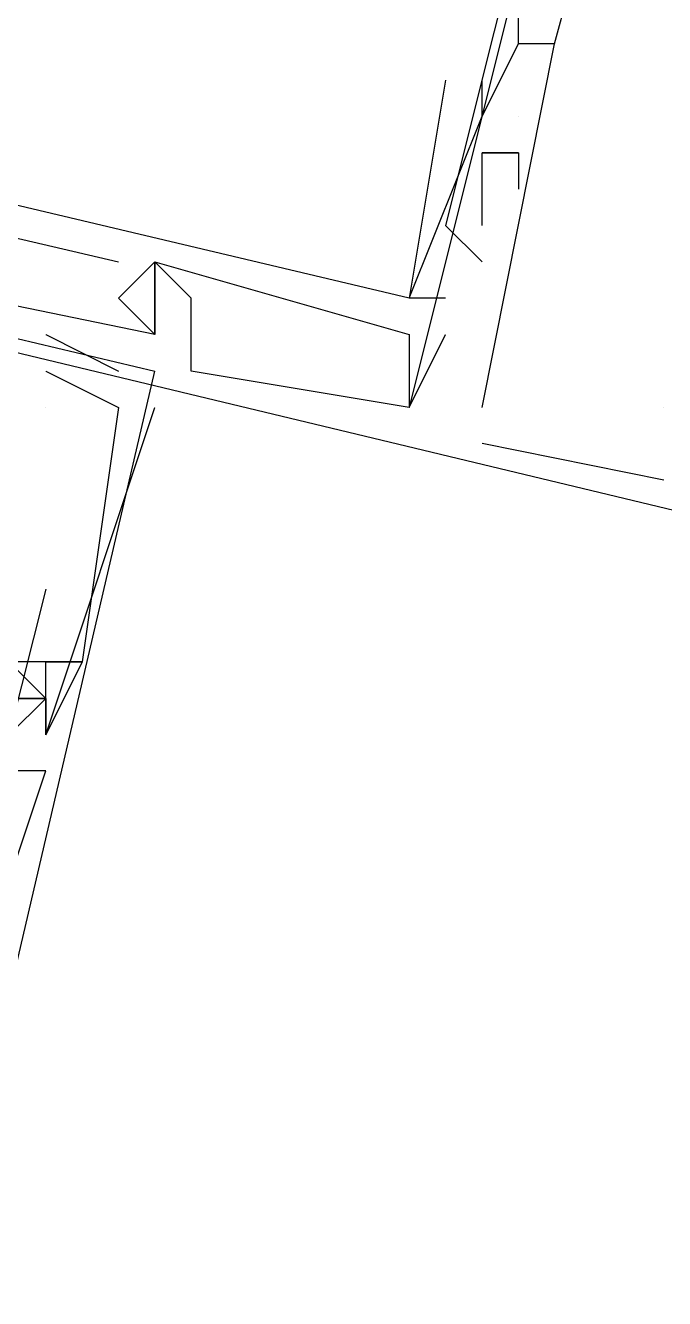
# Model space of a CAD drawing. Header units: feet. Extents: x -84 to 198, y -22 to 181.
# Drawn here: x 107.0592 to 107.2936, y 32.9844 to 33.4511 of the extents above; entities that cross this region are included whole.
import ezdxf

# ---------------------------------------------------------------- set-up
doc = ezdxf.new("R2010")
doc.units = ezdxf.units.FT
doc.layers.add('A-LINEA', color=7, linetype='CONTINUOUS')

msp = doc.modelspace()

# ---------------------------------------------------------------- linework, layer by layer
at = {"layer": 'A-LINEA'}
for p, q in [((107.2267, 33.4178), (107.24, 33.4444)), ((107.2267, 33.4178), (107.24, 33.4444)), ((107.2267, 33.4178), (107.24, 33.4444)), ((107.2267, 33.4178), (107.24, 33.4444)), ((107.2267, 33.4178), (107.24, 33.4444)), ((107.2267, 33.4178), (107.24, 33.4444)), ((107.2267, 33.4178), (107.24, 33.4444)), ((107.2267, 33.4178), (107.24, 33.4444)), ((107.2267, 33.4178), (107.24, 33.4444)), ((107.2267, 33.4178), (107.24, 33.4444)), ((107.2267, 33.4178), (107.24, 33.4444)), ((107.2267, 33.4178), (107.24, 33.4444)), ((107.24, 33.4444), (107.24, 33.4444)), ((107.24, 33.4444), (107.24, 33.4444)), ((107.24, 33.4444), (107.24, 33.4444)), ((107.24, 33.4444), (107.24, 33.4444)), ((107.24, 33.4444), (107.24, 33.4444)), ((107.24, 33.4444), (107.24, 33.4444)), ((107.24, 33.4444), (107.24, 33.4444)), ((107.24, 33.4444), (107.24, 33.4444)), ((107.24, 33.4444), (107.24, 33.4444)), ((107.24, 33.4444), (107.24, 33.4444)), ((107.24, 33.4444), (107.24, 33.4444)), ((107.24, 33.4444), (107.24, 33.4444)), ((107.24, 33.4444), (107.24, 33.4444)), ((107.24, 33.4444), (107.24, 33.4444)), ((107.24, 33.4444), (107.24, 33.4444)), ((107.24, 33.4444), (107.24, 33.4444)), ((107.24, 33.4444), (107.24, 33.4444)), ((107.24, 33.4444), (107.24, 33.4444)), ((107.24, 33.4444), (107.24, 33.4444)), ((107.24, 33.4444), (107.24, 33.4444)), ((107.24, 33.4444), (107.24, 33.4444)), ((107.24, 33.4444), (107.24, 33.4444)), ((107.24, 33.4444), (107.24, 33.4444)), ((107.24, 33.4444), (107.24, 33.4444)), ((107.2533, 33.4444), (107.2533, 33.4444)), ((107.2533, 33.4444), (107.2533, 33.4444)), ((107.2533, 33.4444), (107.2533, 33.4444)), ((107.2533, 33.4444), (107.2533, 33.4444)), ((107.2533, 33.4444), (107.2533, 33.4444)), ((107.2533, 33.4444), (107.2533, 33.4444)), ((107.2533, 33.4444), (107.2533, 33.4444)), ((107.2533, 33.4444), (107.2533, 33.4444)), ((107.2533, 33.4444), (107.2533, 33.4444)), ((107.2533, 33.4444), (107.2533, 33.4444)), ((107.2533, 33.4444), (107.2533, 33.4444)), ((107.2533, 33.4444), (107.2533, 33.4444)), ((107.2533, 33.4444), (107.2533, 33.4444)), ((107.2533, 33.4444), (107.2533, 33.4444)), ((107.2533, 33.4444), (107.2533, 33.4444)), ((107.2533, 33.4444), (107.2533, 33.4444)), ((107.2533, 33.4444), (107.2533, 33.4444)), ((107.2533, 33.4444), (107.2533, 33.4444)), ((107.2533, 33.4444), (107.2533, 33.4444)), ((107.2533, 33.4444), (107.2533, 33.4444)), ((107.2533, 33.4444), (107.2533, 33.4444)), ((107.2533, 33.4444), (107.2533, 33.4444)), ((107.2533, 33.4444), (107.2533, 33.4444)), ((107.2533, 33.4444), (107.2533, 33.4444)), ((106.6533, 33.4311), (107.1067, 33.3244)), ((106.6533, 33.4311), (107.1067, 33.3244)), ((106.6533, 33.4311), (107.1067, 33.3244)), ((106.6533, 33.4311), (107.1067, 33.3244)), ((106.6533, 33.4311), (107.1067, 33.3244)), ((106.6533, 33.4311), (107.1067, 33.3244)), ((107.2133, 33.4311), (107.2133, 33.4311)), ((107.2133, 33.4311), (107.2133, 33.4311)), ((107.2133, 33.4311), (107.2133, 33.4311)), ((107.2133, 33.4311), (107.2133, 33.4311)), ((107.2133, 33.4311), (107.2133, 33.4311)), ((107.2133, 33.4311), (107.2133, 33.4311)), ((107.2133, 33.4311), (107.2133, 33.4311)), ((107.2133, 33.4311), (107.2133, 33.4311)), ((107.2133, 33.4311), (107.2133, 33.4311)), ((107.2133, 33.4311), (107.2133, 33.4311)), ((107.2133, 33.4311), (107.2133, 33.4311)), ((107.2133, 33.4311), (107.2133, 33.4311)), ((107.2133, 33.4311), (107.2133, 33.4311)), ((107.2133, 33.4311), (107.2133, 33.4311)), ((107.2133, 33.4311), (107.2133, 33.4311)), ((107.2133, 33.4311), (107.2133, 33.4311)), ((107.2133, 33.4311), (107.2133, 33.4311)), ((107.2133, 33.4311), (107.2133, 33.4311)), ((107.2267, 33.4311), (107.2267, 33.4311)), ((107.2267, 33.4311), (107.2267, 33.4311)), ((107.2267, 33.4311), (107.2267, 33.4311)), ((107.2267, 33.4311), (107.2267, 33.4311)), ((107.2267, 33.4311), (107.2267, 33.4311)), ((107.2267, 33.4311), (107.2267, 33.4311)), ((107.2267, 33.4311), (107.2267, 33.4311)), ((107.2267, 33.4311), (107.2267, 33.4311)), ((107.2267, 33.4311), (107.2267, 33.4311)), ((107.2267, 33.4311), (107.2267, 33.4311)), ((107.2267, 33.4311), (107.2267, 33.4311)), ((107.2267, 33.4311), (107.2267, 33.4311)), ((107.2267, 33.4311), (107.2267, 33.4311)), ((107.2267, 33.4311), (107.2267, 33.4311)), ((107.2267, 33.4311), (107.2267, 33.4311)), ((107.2267, 33.4311), (107.2267, 33.4311)), ((107.2267, 33.4311), (107.2267, 33.4311)), ((107.2267, 33.4311), (107.2267, 33.4311)), ((107.2267, 33.4178), (107.2267, 33.4178)), ((107.2267, 33.4178), (107.2267, 33.4178)), ((107.2267, 33.4178), (107.2267, 33.4178)), ((107.2267, 33.4178), (107.2267, 33.4178)), ((107.2267, 33.4178), (107.2267, 33.4178)), ((107.2267, 33.4178), (107.2267, 33.4178)), ((107.2267, 33.4178), (107.2267, 33.4178)), ((107.2267, 33.4178), (107.2267, 33.4178)), ((107.2267, 33.4178), (107.2267, 33.4178)), ((107.2267, 33.4178), (107.2267, 33.4178)), ((107.2267, 33.4178), (107.2267, 33.4178)), ((107.2267, 33.4178), (107.2267, 33.4178)), ((107.2267, 33.4178), (107.2267, 33.4178)), ((107.2267, 33.4178), (107.2267, 33.4178)), ((107.2267, 33.4178), (107.2267, 33.4178)), ((107.2267, 33.4178), (107.2267, 33.4178)), ((107.2267, 33.4178), (107.2267, 33.4178)), ((107.2267, 33.4178), (107.2267, 33.4178)), ((107.2267, 33.4178), (107.2267, 33.4178)), ((107.2267, 33.4178), (107.2267, 33.4178)), ((107.2267, 33.4178), (107.2267, 33.4178)), ((107.2267, 33.4178), (107.2267, 33.4178)), ((107.2267, 33.4178), (107.2267, 33.4178)), ((107.2267, 33.4178), (107.2267, 33.4178)), ((107.2267, 33.4178), (107.2267, 33.4178)), ((107.2267, 33.4178), (107.2267, 33.4178)), ((107.2267, 33.4178), (107.2267, 33.4178)), ((107.2267, 33.4178), (107.2267, 33.4178)), ((107.2267, 33.4178), (107.2267, 33.4178)), ((107.2267, 33.4178), (107.2267, 33.4178)), ((107.24, 33.4178), (107.24, 33.4178)), ((107.24, 33.4178), (107.24, 33.4178)), ((107.24, 33.4178), (107.24, 33.4178)), ((107.24, 33.4178), (107.24, 33.4178)), ((107.24, 33.4178), (107.24, 33.4178)), ((107.24, 33.4178), (107.24, 33.4178)), ((107.2267, 33.4044), (107.2267, 33.4044)), ((107.2267, 33.4044), (107.2267, 33.4044)), ((107.2267, 33.4044), (107.2267, 33.4044)), ((107.2267, 33.4044), (107.2267, 33.4044)), ((107.2267, 33.4044), (107.2267, 33.4044)), ((107.2267, 33.4044), (107.2267, 33.4044)), ((107.2267, 33.4044), (107.2267, 33.4044)), ((107.2267, 33.4044), (107.2267, 33.4044)), ((107.2267, 33.4044), (107.2267, 33.4044)), ((107.2267, 33.4044), (107.2267, 33.4044)), ((107.2267, 33.4044), (107.2267, 33.4044)), ((107.2267, 33.4044), (107.2267, 33.4044)), ((107.2267, 33.4044), (107.2267, 33.4044)), ((107.2267, 33.4044), (107.2267, 33.4044)), ((107.2267, 33.4044), (107.2267, 33.4044)), ((107.2267, 33.4044), (107.2267, 33.4044)), ((107.2267, 33.4044), (107.2267, 33.4044)), ((107.2267, 33.4044), (107.2267, 33.4044)), ((107.24, 33.4044), (107.24, 33.4044)), ((107.24, 33.4044), (107.24, 33.4044)), ((107.24, 33.4044), (107.24, 33.4044)), ((107.24, 33.4044), (107.24, 33.4044)), ((107.24, 33.4044), (107.24, 33.4044)), ((107.24, 33.4044), (107.24, 33.4044)), ((107.24, 33.4044), (107.24, 33.4044)), ((107.24, 33.4044), (107.24, 33.4044)), ((107.24, 33.4044), (107.24, 33.4044)), ((107.24, 33.4044), (107.24, 33.4044)), ((107.24, 33.4044), (107.24, 33.4044)), ((107.24, 33.4044), (107.24, 33.4044)), ((107.24, 33.4044), (107.24, 33.4044)), ((107.24, 33.4044), (107.24, 33.4044)), ((107.24, 33.4044), (107.24, 33.4044)), ((107.24, 33.4044), (107.24, 33.4044)), ((107.24, 33.4044), (107.24, 33.4044)), ((107.24, 33.4044), (107.24, 33.4044)), ((107.24, 33.4044), (107.24, 33.4044)), ((107.24, 33.4044), (107.24, 33.4044)), ((107.24, 33.4044), (107.24, 33.4044)), ((107.24, 33.4044), (107.24, 33.4044)), ((107.24, 33.4044), (107.24, 33.4044)), ((107.24, 33.4044), (107.24, 33.4044)), ((107.24, 33.4044), (107.24, 33.4044)), ((107.24, 33.4044), (107.24, 33.4044)), ((107.24, 33.4044), (107.24, 33.4044)), ((107.24, 33.4044), (107.24, 33.4044)), ((107.24, 33.4044), (107.24, 33.4044)), ((107.24, 33.4044), (107.24, 33.4044)), ((107.24, 33.3911), (107.24, 33.3911)), ((107.24, 33.3911), (107.24, 33.3911)), ((107.24, 33.3911), (107.24, 33.3911)), ((107.24, 33.3911), (107.24, 33.3911)), ((107.24, 33.3911), (107.24, 33.3911)), ((107.24, 33.3911), (107.24, 33.3911)), ((107.24, 33.3911), (107.24, 33.3911)), ((107.24, 33.3911), (107.24, 33.3911)), ((107.24, 33.3911), (107.24, 33.3911)), ((107.24, 33.3911), (107.24, 33.3911)), ((107.24, 33.3911), (107.24, 33.3911)), ((107.24, 33.3911), (107.24, 33.3911)), ((107.2133, 33.3778), (107.2133, 33.3778)), ((107.2133, 33.3778), (107.2133, 33.3778)), ((107.2133, 33.3778), (107.2133, 33.3778)), ((107.2133, 33.3778), (107.2133, 33.3778)), ((107.2133, 33.3778), (107.2133, 33.3778)), ((107.2133, 33.3778), (107.2133, 33.3778)), ((107.2133, 33.3778), (107.2133, 33.3778)), ((107.2133, 33.3778), (107.2133, 33.3778)), ((107.2133, 33.3778), (107.2133, 33.3778)), ((107.2133, 33.3778), (107.2133, 33.3778)), ((107.2133, 33.3778), (107.2133, 33.3778)), ((107.2133, 33.3778), (107.2133, 33.3778)), ((107.2267, 33.3778), (107.2267, 33.3778)), ((107.2267, 33.3778), (107.2267, 33.3778)), ((107.2267, 33.3778), (107.2267, 33.3778)), ((107.2267, 33.3778), (107.2267, 33.3778)), ((107.2267, 33.3778), (107.2267, 33.3778)), ((107.2267, 33.3778), (107.2267, 33.3778)), ((107.2267, 33.3778), (107.2267, 33.3778)), ((107.2267, 33.3778), (107.2267, 33.3778)), ((107.2267, 33.3778), (107.2267, 33.3778)), ((107.2267, 33.3778), (107.2267, 33.3778)), ((107.2267, 33.3778), (107.2267, 33.3778)), ((107.2267, 33.3778), (107.2267, 33.3778)), ((107.2267, 33.3778), (107.2267, 33.3778)), ((107.2267, 33.3778), (107.2267, 33.3778)), ((107.2267, 33.3778), (107.2267, 33.3778)), ((107.2267, 33.3778), (107.2267, 33.3778)), ((107.2267, 33.3778), (107.2267, 33.3778)), ((107.2267, 33.3778), (107.2267, 33.3778)), ((107.2267, 33.3778), (107.2267, 33.3778)), ((107.2267, 33.3778), (107.2267, 33.3778)), ((107.2267, 33.3778), (107.2267, 33.3778)), ((107.2267, 33.3778), (107.2267, 33.3778)), ((107.2267, 33.3778), (107.2267, 33.3778)), ((107.2267, 33.3778), (107.2267, 33.3778)), ((107.24, 33.3778), (107.24, 33.3778)), ((107.24, 33.3778), (107.24, 33.3778)), ((107.24, 33.3778), (107.24, 33.3778)), ((107.24, 33.3778), (107.24, 33.3778)), ((107.24, 33.3778), (107.24, 33.3778)), ((107.24, 33.3778), (107.24, 33.3778)), ((107.24, 33.3778), (107.24, 33.3778)), ((107.24, 33.3778), (107.24, 33.3778)), ((107.24, 33.3778), (107.24, 33.3778)), ((107.24, 33.3778), (107.24, 33.3778)), ((107.24, 33.3778), (107.24, 33.3778)), ((107.24, 33.3778), (107.24, 33.3778)), ((107.24, 33.3778), (107.24, 33.3778)), ((107.24, 33.3778), (107.24, 33.3778)), ((107.24, 33.3778), (107.24, 33.3778)), ((107.24, 33.3778), (107.24, 33.3778)), ((107.24, 33.3778), (107.24, 33.3778)), ((107.24, 33.3778), (107.24, 33.3778)), ((107.24, 33.3778), (107.24, 33.3778)), ((107.24, 33.3778), (107.24, 33.3778)), ((107.24, 33.3778), (107.24, 33.3778)), ((107.24, 33.3778), (107.24, 33.3778)), ((107.24, 33.3778), (107.24, 33.3778)), ((107.24, 33.3778), (107.24, 33.3778)), ((107.0933, 33.3644), (107.0933, 33.3644)), ((107.0933, 33.3644), (107.0933, 33.3644)), ((107.0933, 33.3644), (107.0933, 33.3644)), ((107.0933, 33.3644), (107.0933, 33.3644)), ((107.0933, 33.3644), (107.0933, 33.3644)), ((107.0933, 33.3644), (107.0933, 33.3644)), ((107.0933, 33.3644), (107.0933, 33.3644)), ((107.0933, 33.3644), (107.0933, 33.3644)), ((107.0933, 33.3644), (107.0933, 33.3644)), ((107.0933, 33.3644), (107.0933, 33.3644)), ((107.0933, 33.3644), (107.0933, 33.3644)), ((107.0933, 33.3644), (107.0933, 33.3644)), ((107.0933, 33.3644), (107.0933, 33.3644)), ((107.0933, 33.3644), (107.0933, 33.3644)), ((107.0933, 33.3644), (107.0933, 33.3644)), ((107.0933, 33.3644), (107.0933, 33.3644)), ((107.0933, 33.3644), (107.0933, 33.3644)), ((107.0933, 33.3644), (107.0933, 33.3644)), ((107.1067, 33.3644), (107.1067, 33.3644)), ((107.1067, 33.3644), (107.1067, 33.3644)), ((107.1067, 33.3644), (107.1067, 33.3644)), ((107.1067, 33.3644), (107.1067, 33.3644)), ((107.1067, 33.3644), (107.1067, 33.3644)), ((107.1067, 33.3644), (107.1067, 33.3644)), ((107.1067, 33.3644), (107.1067, 33.3644)), ((107.1067, 33.3644), (107.1067, 33.3644)), ((107.1067, 33.3644), (107.1067, 33.3644)), ((107.1067, 33.3644), (107.1067, 33.3644)), ((107.1067, 33.3644), (107.1067, 33.3644)), ((107.1067, 33.3644), (107.1067, 33.3644)), ((107.1067, 33.3644), (107.1067, 33.3644)), ((107.1067, 33.3644), (107.1067, 33.3644)), ((107.1067, 33.3644), (107.1067, 33.3644)), ((107.1067, 33.3644), (107.1067, 33.3644)), ((107.1067, 33.3644), (107.1067, 33.3644)), ((107.1067, 33.3644), (107.1067, 33.3644)), ((107.1067, 33.3644), (107.1067, 33.3644)), ((107.1067, 33.3644), (107.1067, 33.3644)), ((107.1067, 33.3644), (107.1067, 33.3644)), ((107.1067, 33.3644), (107.1067, 33.3644)), ((107.1067, 33.3644), (107.1067, 33.3644)), ((107.1067, 33.3644), (107.1067, 33.3644)), ((107.1067, 33.3644), (107.1067, 33.3644)), ((107.1067, 33.3644), (107.1067, 33.3644)), ((107.1067, 33.3644), (107.1067, 33.3644)), ((107.1067, 33.3644), (107.1067, 33.3644)), ((107.1067, 33.3644), (107.1067, 33.3644)), ((107.1067, 33.3644), (107.1067, 33.3644)), ((107.1067, 33.3644), (107.1067, 33.3644)), ((107.1067, 33.3644), (107.1067, 33.3644)), ((107.1067, 33.3644), (107.1067, 33.3644)), ((107.1067, 33.3644), (107.1067, 33.3644)), ((107.1067, 33.3644), (107.1067, 33.3644)), ((107.1067, 33.3644), (107.1067, 33.3644)), ((107.1067, 33.3644), (107.1067, 33.3644)), ((107.1067, 33.3644), (107.1067, 33.3644)), ((107.1067, 33.3644), (107.1067, 33.3644)), ((107.1067, 33.3644), (107.1067, 33.3644)), ((107.1067, 33.3644), (107.1067, 33.3644)), ((107.1067, 33.3644), (107.1067, 33.3644)), ((107.1067, 33.3644), (107.1067, 33.3644)), ((107.1067, 33.3644), (107.1067, 33.3644)), ((107.1067, 33.3644), (107.1067, 33.3644)), ((107.1067, 33.3644), (107.1067, 33.3644)), ((107.1067, 33.3644), (107.1067, 33.3644)), ((107.1067, 33.3644), (107.1067, 33.3644)), ((107.2267, 33.3644), (107.2267, 33.3644)), ((107.2267, 33.3644), (107.2267, 33.3644)), ((107.2267, 33.3644), (107.2267, 33.3644)), ((107.2267, 33.3644), (107.2267, 33.3644)), ((107.2267, 33.3644), (107.2267, 33.3644)), ((107.2267, 33.3644), (107.2267, 33.3644)), ((107.2267, 33.3644), (107.2267, 33.3644)), ((107.2267, 33.3644), (107.2267, 33.3644)), ((107.2267, 33.3644), (107.2267, 33.3644)), ((107.2267, 33.3644), (107.2267, 33.3644)), ((107.2267, 33.3644), (107.2267, 33.3644)), ((107.2267, 33.3644), (107.2267, 33.3644)), ((107.0933, 33.3511), (107.0933, 33.3511)), ((107.0933, 33.3511), (107.0933, 33.3511)), ((107.0933, 33.3511), (107.0933, 33.3511)), ((107.0933, 33.3511), (107.0933, 33.3511)), ((107.0933, 33.3511), (107.0933, 33.3511)), ((107.0933, 33.3511), (107.0933, 33.3511)), ((107.0933, 33.3511), (107.0933, 33.3511)), ((107.0933, 33.3511), (107.0933, 33.3511)), ((107.0933, 33.3511), (107.0933, 33.3511)), ((107.0933, 33.3511), (107.0933, 33.3511)), ((107.0933, 33.3511), (107.0933, 33.3511)), ((107.0933, 33.3511), (107.0933, 33.3511)), ((107.0933, 33.3511), (107.0933, 33.3511)), ((107.0933, 33.3511), (107.0933, 33.3511)), ((107.0933, 33.3511), (107.0933, 33.3511)), ((107.0933, 33.3511), (107.0933, 33.3511)), ((107.0933, 33.3511), (107.0933, 33.3511)), ((107.0933, 33.3511), (107.0933, 33.3511)), ((107.1067, 33.3511), (107.1067, 33.3511)), ((107.1067, 33.3511), (107.1067, 33.3511)), ((107.1067, 33.3511), (107.1067, 33.3511)), ((107.1067, 33.3511), (107.1067, 33.3511)), ((107.1067, 33.3511), (107.1067, 33.3511)), ((107.1067, 33.3511), (107.1067, 33.3511)), ((107.1067, 33.3511), (107.1067, 33.3511)), ((107.1067, 33.3511), (107.1067, 33.3511)), ((107.1067, 33.3511), (107.1067, 33.3511)), ((107.1067, 33.3511), (107.1067, 33.3511)), ((107.1067, 33.3511), (107.1067, 33.3511)), ((107.1067, 33.3511), (107.1067, 33.3511)), ((107.1067, 33.3511), (107.1067, 33.3511)), ((107.1067, 33.3511), (107.1067, 33.3511)), ((107.1067, 33.3511), (107.1067, 33.3511)), ((107.1067, 33.3511), (107.1067, 33.3511)), ((107.1067, 33.3511), (107.1067, 33.3511)), ((107.1067, 33.3511), (107.1067, 33.3511)), ((107.1067, 33.3511), (107.1067, 33.3511)), ((107.1067, 33.3511), (107.1067, 33.3511)), ((107.1067, 33.3511), (107.1067, 33.3511)), ((107.1067, 33.3511), (107.1067, 33.3511)), ((107.1067, 33.3511), (107.1067, 33.3511)), ((107.1067, 33.3511), (107.1067, 33.3511)), ((107.1067, 33.3511), (107.1067, 33.3511)), ((107.1067, 33.3511), (107.1067, 33.3511)), ((107.1067, 33.3511), (107.1067, 33.3511)), ((107.1067, 33.3511), (107.1067, 33.3511)), ((107.1067, 33.3511), (107.1067, 33.3511)), ((107.1067, 33.3511), (107.1067, 33.3511)), ((107.12, 33.3511), (107.12, 33.3511)), ((107.12, 33.3511), (107.12, 33.3511)), ((107.12, 33.3511), (107.12, 33.3511)), ((107.12, 33.3511), (107.12, 33.3511)), ((107.12, 33.3511), (107.12, 33.3511)), ((107.12, 33.3511), (107.12, 33.3511)), ((107.12, 33.3511), (107.12, 33.3511)), ((107.12, 33.3511), (107.12, 33.3511)), ((107.12, 33.3511), (107.12, 33.3511)), ((107.12, 33.3511), (107.12, 33.3511)), ((107.12, 33.3511), (107.12, 33.3511)), ((107.12, 33.3511), (107.12, 33.3511)), ((107.2, 33.3511), (107.2, 33.3511)), ((107.2, 33.3511), (107.2, 33.3511)), ((107.2, 33.3511), (107.2, 33.3511)), ((107.2, 33.3511), (107.2, 33.3511)), ((107.2, 33.3511), (107.2, 33.3511)), ((107.2, 33.3511), (107.2, 33.3511)), ((107.2, 33.3511), (107.2, 33.3511)), ((107.2, 33.3511), (107.2, 33.3511)), ((107.2, 33.3511), (107.2, 33.3511)), ((107.2, 33.3511), (107.2, 33.3511)), ((107.2, 33.3511), (107.2, 33.3511)), ((107.2, 33.3511), (107.2, 33.3511)), ((107.2, 33.3511), (107.2, 33.3511)), ((107.2, 33.3511), (107.2, 33.3511)), ((107.2, 33.3511), (107.2, 33.3511)), ((107.2, 33.3511), (107.2, 33.3511)), ((107.2, 33.3511), (107.2, 33.3511)), ((107.2, 33.3511), (107.2, 33.3511)), ((107.2, 33.3511), (107.2, 33.3511)), ((107.2, 33.3511), (107.2, 33.3511)), ((107.2, 33.3511), (107.2, 33.3511)), ((107.2, 33.3511), (107.2, 33.3511)), ((107.2, 33.3511), (107.2, 33.3511)), ((107.2, 33.3511), (107.2, 33.3511)), ((107.2, 33.3511), (107.2, 33.3511)), ((107.2, 33.3511), (107.2, 33.3511)), ((107.2, 33.3511), (107.2, 33.3511)), ((107.2, 33.3511), (107.2, 33.3511)), ((107.2, 33.3511), (107.2, 33.3511)), ((107.2, 33.3511), (107.2, 33.3511)), ((107.2, 33.3511), (107.2, 33.3511)), ((107.2, 33.3511), (107.2, 33.3511)), ((107.2, 33.3511), (107.2, 33.3511)), ((107.2, 33.3511), (107.2, 33.3511)), ((107.2, 33.3511), (107.2, 33.3511)), ((107.2, 33.3511), (107.2, 33.3511)), ((107.2133, 33.3511), (107.2133, 33.3511)), ((107.2133, 33.3511), (107.2133, 33.3511)), ((107.2133, 33.3511), (107.2133, 33.3511)), ((107.2133, 33.3511), (107.2133, 33.3511)), ((107.2133, 33.3511), (107.2133, 33.3511)), ((107.2133, 33.3511), (107.2133, 33.3511)), ((107.2133, 33.3511), (107.2133, 33.3511)), ((107.2133, 33.3511), (107.2133, 33.3511)), ((107.2133, 33.3511), (107.2133, 33.3511)), ((107.2133, 33.3511), (107.2133, 33.3511)), ((107.2133, 33.3511), (107.2133, 33.3511)), ((107.2133, 33.3511), (107.2133, 33.3511)), ((107.2133, 33.3511), (107.2133, 33.3511)), ((107.2133, 33.3511), (107.2133, 33.3511)), ((107.2133, 33.3511), (107.2133, 33.3511)), ((107.2133, 33.3511), (107.2133, 33.3511)), ((107.2133, 33.3511), (107.2133, 33.3511)), ((107.2133, 33.3511), (107.2133, 33.3511)), ((107.0667, 33.3378), (107.0933, 33.3244)), ((107.0667, 33.3378), (107.0667, 33.3378)), ((107.0667, 33.3378), (107.0933, 33.3244)), ((107.0667, 33.3378), (107.0667, 33.3378)), ((107.0667, 33.3378), (107.0933, 33.3244)), ((107.0667, 33.3378), (107.0667, 33.3378)), ((107.1067, 33.3378), (107.1067, 33.3378)), ((107.1067, 33.3378), (107.1067, 33.3378)), ((107.1067, 33.3378), (107.1067, 33.3378)), ((107.1067, 33.3378), (107.1067, 33.3378)), ((107.1067, 33.3378), (107.1067, 33.3378)), ((107.1067, 33.3378), (107.1067, 33.3378)), ((107.1067, 33.3378), (107.1067, 33.3378)), ((107.1067, 33.3378), (107.1067, 33.3378)), ((107.1067, 33.3378), (107.1067, 33.3378)), ((107.1067, 33.3378), (107.1067, 33.3378)), ((107.1067, 33.3378), (107.1067, 33.3378)), ((107.1067, 33.3378), (107.1067, 33.3378)), ((107.1067, 33.3378), (107.1067, 33.3378)), ((107.1067, 33.3378), (107.1067, 33.3378)), ((107.1067, 33.3378), (107.1067, 33.3378)), ((107.1067, 33.3378), (107.1067, 33.3378)), ((107.1067, 33.3378), (107.1067, 33.3378)), ((107.1067, 33.3378), (107.1067, 33.3378)), ((107.1067, 33.3378), (107.1067, 33.3378)), ((107.1067, 33.3378), (107.1067, 33.3378)), ((107.1067, 33.3378), (107.1067, 33.3378)), ((107.1067, 33.3378), (107.1067, 33.3378)), ((107.1067, 33.3378), (107.1067, 33.3378)), ((107.1067, 33.3378), (107.1067, 33.3378)), ((107.1067, 33.3378), (107.1067, 33.3378)), ((107.1067, 33.3378), (107.1067, 33.3378)), ((107.1067, 33.3378), (107.1067, 33.3378)), ((107.1067, 33.3378), (107.1067, 33.3378)), ((107.1067, 33.3378), (107.1067, 33.3378)), ((107.1067, 33.3378), (107.1067, 33.3378)), ((107.12, 33.3378), (107.12, 33.3378)), ((107.12, 33.3378), (107.12, 33.3378)), ((107.12, 33.3378), (107.12, 33.3378)), ((107.12, 33.3378), (107.12, 33.3378)), ((107.12, 33.3378), (107.12, 33.3378)), ((107.12, 33.3378), (107.12, 33.3378)), ((107.2, 33.3378), (107.2, 33.3378)), ((107.2, 33.3378), (107.2, 33.3378)), ((107.2, 33.3378), (107.2, 33.3378)), ((107.2, 33.3378), (107.2, 33.3378)), ((107.2, 33.3378), (107.2, 33.3378)), ((107.2, 33.3378), (107.2, 33.3378)), ((107.2, 33.3378), (107.2, 33.3378)), ((107.2, 33.3378), (107.2, 33.3378)), ((107.2, 33.3378), (107.2, 33.3378)), ((107.2, 33.3378), (107.2, 33.3378)), ((107.2, 33.3378), (107.2, 33.3378)), ((107.2, 33.3378), (107.2, 33.3378)), ((107.2, 33.3378), (107.2, 33.3378)), ((107.2, 33.3378), (107.2, 33.3378)), ((107.2, 33.3378), (107.2, 33.3378)), ((107.2, 33.3378), (107.2, 33.3378)), ((107.2, 33.3378), (107.2, 33.3378)), ((107.2, 33.3378), (107.2, 33.3378)), ((107.2133, 33.3378), (107.2133, 33.3378)), ((107.2133, 33.3378), (107.2133, 33.3378)), ((107.2133, 33.3378), (107.2133, 33.3378)), ((107.2133, 33.3378), (107.2133, 33.3378)), ((107.2133, 33.3378), (107.2133, 33.3378)), ((107.2133, 33.3378), (107.2133, 33.3378)), ((107.2133, 33.3378), (107.2133, 33.3378)), ((107.2133, 33.3378), (107.2133, 33.3378)), ((107.2133, 33.3378), (107.2133, 33.3378)), ((107.2133, 33.3378), (107.2133, 33.3378)), ((107.2133, 33.3378), (107.2133, 33.3378)), ((107.2133, 33.3378), (107.2133, 33.3378)), ((107.2133, 33.3378), (107.2133, 33.3378)), ((107.2133, 33.3378), (107.2133, 33.3378)), ((107.2133, 33.3378), (107.2133, 33.3378)), ((107.2133, 33.3378), (107.2133, 33.3378)), ((107.2133, 33.3378), (107.2133, 33.3378)), ((107.2133, 33.3378), (107.2133, 33.3378)), ((107.0133, 32.9244), (107.1067, 33.3244)), ((107.0667, 33.3244), (107.0667, 33.3244)), ((107.0667, 33.3244), (107.0667, 33.3244)), ((107.0667, 33.3244), (107.0667, 33.3244)), ((107.0667, 33.3244), (107.0667, 33.3244)), ((107.0667, 33.3244), (107.0667, 33.3244)), ((107.0667, 33.3244), (107.0667, 33.3244)), ((107.0933, 33.3244), (107.0933, 33.3244)), ((107.0933, 33.3244), (107.0933, 33.3244)), ((107.0933, 33.3244), (107.0933, 33.3244)), ((107.1067, 33.3244), (107.1067, 33.3244)), ((107.1067, 33.3244), (107.1067, 33.3244)), ((107.1067, 33.3244), (107.1067, 33.3244)), ((107.1067, 33.3244), (107.1067, 33.3244)), ((107.1067, 33.3244), (107.1067, 33.3244)), ((107.1067, 33.3244), (107.1067, 33.3244)), ((107.12, 33.3244), (107.12, 33.3244)), ((107.12, 33.3244), (107.12, 33.3244)), ((107.12, 33.3244), (107.12, 33.3244)), ((107.12, 33.3244), (107.12, 33.3244)), ((107.12, 33.3244), (107.12, 33.3244)), ((107.12, 33.3244), (107.12, 33.3244)), ((107.12, 33.3244), (107.12, 33.3244)), ((107.12, 33.3244), (107.12, 33.3244)), ((107.12, 33.3244), (107.12, 33.3244)), ((107.12, 33.3244), (107.12, 33.3244)), ((107.12, 33.3244), (107.12, 33.3244)), ((107.12, 33.3244), (107.12, 33.3244)), ((107.0667, 33.3111), (107.0667, 33.3111)), ((107.0667, 33.3111), (107.0667, 33.3111)), ((107.0667, 33.3111), (107.0667, 33.3111)), ((107.0933, 33.3111), (107.0933, 33.3111)), ((107.0933, 33.3111), (107.0933, 33.3111)), ((107.0933, 33.3111), (107.0933, 33.3111)), ((107.0933, 33.3111), (107.0933, 33.3111)), ((107.0933, 33.3111), (107.0933, 33.3111)), ((107.0933, 33.3111), (107.0933, 33.3111)), ((107.1067, 33.3111), (107.1067, 33.3111)), ((107.1067, 33.3111), (107.1067, 33.3111)), ((107.1067, 33.3111), (107.1067, 33.3111)), ((107.2, 33.3111), (107.2, 33.3111)), ((107.2, 33.3111), (107.2, 33.3111)), ((107.2, 33.3111), (107.2, 33.3111)), ((107.2, 33.3111), (107.2, 33.3111)), ((107.2, 33.3111), (107.2, 33.3111)), ((107.2, 33.3111), (107.2, 33.3111)), ((107.2, 33.3111), (107.2, 33.3111)), ((107.2, 33.3111), (107.2, 33.3111)), ((107.2, 33.3111), (107.2, 33.3111)), ((107.2, 33.3111), (107.2, 33.3111)), ((107.2, 33.3111), (107.2, 33.3111)), ((107.2, 33.3111), (107.2, 33.3111)), ((107.2, 33.3111), (107.2, 33.3111)), ((107.2, 33.3111), (107.2, 33.3111)), ((107.2, 33.3111), (107.2, 33.3111)), ((107.2, 33.3111), (107.2, 33.3111)), ((107.2, 33.3111), (107.2, 33.3111)), ((107.2, 33.3111), (107.2, 33.3111)), ((107.2, 33.3111), (107.2, 33.3111)), ((107.2, 33.3111), (107.2, 33.3111)), ((107.2, 33.3111), (107.2, 33.3111)), ((107.2, 33.3111), (107.2, 33.3111)), ((107.2, 33.3111), (107.2, 33.3111)), ((107.2, 33.3111), (107.2, 33.3111)), ((107.2, 33.3111), (107.2, 33.3111)), ((107.2, 33.3111), (107.2, 33.3111)), ((107.2, 33.3111), (107.2, 33.3111)), ((107.2, 33.3111), (107.2, 33.3111)), ((107.2, 33.3111), (107.2, 33.3111)), ((107.2, 33.3111), (107.2, 33.3111)), ((107.2267, 33.3111), (107.2267, 33.3111)), ((107.2267, 33.3111), (107.2267, 33.3111)), ((107.2267, 33.3111), (107.2267, 33.3111)), ((107.2267, 33.3111), (107.2267, 33.3111)), ((107.2267, 33.3111), (107.2267, 33.3111)), ((107.2267, 33.3111), (107.2267, 33.3111)), ((107.2267, 33.3111), (107.2267, 33.3111)), ((107.2267, 33.3111), (107.2267, 33.3111)), ((107.2267, 33.3111), (107.2267, 33.3111)), ((107.2267, 33.3111), (107.2267, 33.3111)), ((107.2267, 33.3111), (107.2267, 33.3111)), ((107.2267, 33.3111), (107.2267, 33.3111)), ((107.2933, 33.3111), (107.2933, 33.3111)), ((107.2933, 33.3111), (107.2933, 33.3111)), ((107.2933, 33.3111), (107.2933, 33.3111)), ((107.2933, 33.3111), (107.2933, 33.3111)), ((107.2933, 33.3111), (107.2933, 33.3111)), ((107.2933, 33.3111), (107.2933, 33.3111)), ((107.2933, 33.3111), (107.2933, 33.3111)), ((107.2933, 33.3111), (107.2933, 33.3111)), ((107.2933, 33.3111), (107.2933, 33.3111)), ((107.2933, 33.3111), (107.2933, 33.3111)), ((107.2933, 33.3111), (107.2933, 33.3111)), ((107.2933, 33.3111), (107.2933, 33.3111)), ((107.2933, 33.2844), (107.2267, 33.2978)), ((107.2267, 33.2978), (107.2267, 33.2978)), ((107.2933, 33.2844), (107.2267, 33.2978)), ((107.2267, 33.2978), (107.2267, 33.2978)), ((107.2933, 33.2844), (107.2267, 33.2978)), ((107.2267, 33.2978), (107.2267, 33.2978)), ((107.2933, 33.2844), (107.2267, 33.2978)), ((107.2267, 33.2978), (107.2267, 33.2978)), ((107.2933, 33.2844), (107.2267, 33.2978)), ((107.2267, 33.2978), (107.2267, 33.2978)), ((107.2933, 33.2844), (107.2267, 33.2978)), ((107.2267, 33.2978), (107.2267, 33.2978)), ((107.2933, 33.2844), (107.2267, 33.2978)), ((107.2267, 33.2978), (107.2267, 33.2978)), ((107.2933, 33.2844), (107.2267, 33.2978)), ((107.2267, 33.2978), (107.2267, 33.2978)), ((107.2933, 33.2844), (107.2267, 33.2978)), ((107.2267, 33.2978), (107.2267, 33.2978)), ((107.2933, 33.2844), (107.2267, 33.2978)), ((107.2267, 33.2978), (107.2267, 33.2978)), ((107.2933, 33.2844), (107.2267, 33.2978)), ((107.2267, 33.2978), (107.2267, 33.2978)), ((107.2933, 33.2844), (107.2267, 33.2978)), ((107.2267, 33.2978), (107.2267, 33.2978)), ((107.2933, 33.2844), (107.2933, 33.2844)), ((107.2933, 33.2844), (107.2933, 33.2844)), ((107.2933, 33.2844), (107.2933, 33.2844)), ((107.2933, 33.2844), (107.2933, 33.2844)), ((107.2933, 33.2844), (107.2933, 33.2844)), ((107.2933, 33.2844), (107.2933, 33.2844)), ((107.2933, 33.2844), (107.2933, 33.2844)), ((107.2933, 33.2844), (107.2933, 33.2844)), ((107.2933, 33.2844), (107.2933, 33.2844)), ((107.2933, 33.2844), (107.2933, 33.2844)), ((107.2933, 33.2844), (107.2933, 33.2844)), ((107.2933, 33.2844), (107.2933, 33.2844)), ((107.0667, 33.2444), (107.0667, 33.2444)), ((107.0667, 33.2178), (107.0533, 33.2178)), ((107.0667, 33.2178), (107.0667, 33.2178)), ((107.0667, 33.2178), (107.0667, 33.2178)), ((107.0667, 33.2178), (107.0667, 33.2178)), ((107.0667, 33.2178), (107.0667, 33.2178)), ((107.08, 33.2178), (107.08, 33.2178)), ((107.08, 33.2178), (107.08, 33.2178)), ((107.08, 33.2178), (107.08, 33.2178)), ((107.08, 33.2178), (107.08, 33.2178)), ((107.08, 33.2178), (107.08, 33.2178)), ((107.08, 33.2178), (107.08, 33.2178)), ((107.0667, 33.2044), (107.0667, 33.2044)), ((107.0667, 33.2044), (107.0667, 33.2044)), ((107.0667, 33.2044), (107.0667, 33.2044)), ((107.0667, 33.1911), (107.0667, 33.1911)), ((107.0667, 33.1911), (107.0667, 33.1911)), ((107.0667, 33.1911), (107.0667, 33.1911)), ((107.0667, 33.1911), (107.0667, 33.1911)), ((107.0667, 33.1911), (107.0667, 33.1911)), ((107.0667, 33.1911), (107.0667, 33.1911)), ((107.0667, 33.1778), (107.0667, 33.1778))]:
    msp.add_line(p, q, dxfattribs=at)
for points in [[(106.7333, 33.7244), (107.1733, 33.6178), (107.1733, 33.6044), (107.16, 33.6044), (107.16, 33.5911), (107.1733, 33.5911), (107.1867, 33.6178), (107.2667, 33.5911), (107.2133, 33.3778), (107.2267, 33.3644)], [(106.7333, 33.7244), (107.1733, 33.6178), (107.1733, 33.6044), (107.16, 33.6044), (107.16, 33.5911), (107.1733, 33.5911), (107.1867, 33.6178), (107.2667, 33.5911), (107.2133, 33.3778), (107.2267, 33.3644)], [(106.7333, 33.7244), (107.1733, 33.6178), (107.1733, 33.6044), (107.16, 33.6044), (107.16, 33.5911), (107.1733, 33.5911), (107.1867, 33.6178), (107.2667, 33.5911), (107.2133, 33.3778), (107.2267, 33.3644)], [(106.7333, 33.7244), (107.1733, 33.6178), (107.1733, 33.6044), (107.16, 33.6044), (107.16, 33.5911), (107.1733, 33.5911), (107.1867, 33.6178), (107.2667, 33.5911), (107.2133, 33.3778), (107.2267, 33.3644)], [(106.7333, 33.7244), (107.1733, 33.6178), (107.1733, 33.6044), (107.16, 33.6044), (107.16, 33.5911), (107.1733, 33.5911), (107.1867, 33.6178), (107.2667, 33.5911), (107.2133, 33.3778), (107.2267, 33.3644)], [(106.7333, 33.7244), (107.1733, 33.6178), (107.1733, 33.6044), (107.16, 33.6044), (107.16, 33.5911), (107.1733, 33.5911), (107.1867, 33.6178), (107.2667, 33.5911), (107.2133, 33.3778), (107.2267, 33.3644)], [(106.7333, 33.7244), (107.1733, 33.6178), (107.1733, 33.6044), (107.16, 33.6044), (107.16, 33.5911), (107.1733, 33.5911), (107.1867, 33.6178), (107.2667, 33.5911), (107.2133, 33.3778), (107.2267, 33.3644)], [(106.7333, 33.7244), (107.1733, 33.6178), (107.1733, 33.6044), (107.16, 33.6044), (107.16, 33.5911), (107.1733, 33.5911), (107.1867, 33.6178), (107.2667, 33.5911), (107.2133, 33.3778), (107.2267, 33.3644)], [(106.7333, 33.7244), (107.1733, 33.6178), (107.1733, 33.6044), (107.16, 33.6044), (107.16, 33.5911), (107.1733, 33.5911), (107.1867, 33.6178), (107.2667, 33.5911), (107.2133, 33.3778), (107.2267, 33.3644)], [(106.7333, 33.7244), (107.1733, 33.6178), (107.1733, 33.6044), (107.16, 33.6044), (107.16, 33.5911), (107.1733, 33.5911), (107.1867, 33.6178), (107.2667, 33.5911), (107.2133, 33.3778), (107.2267, 33.3644)], [(106.7333, 33.7244), (107.1733, 33.6178), (107.1733, 33.6044), (107.16, 33.6044), (107.16, 33.5911), (107.1733, 33.5911), (107.1867, 33.6178), (107.2667, 33.5911), (107.2133, 33.3778), (107.2267, 33.3644)], [(106.7333, 33.7244), (107.1733, 33.6178), (107.1733, 33.6044), (107.16, 33.6044), (107.16, 33.5911), (107.1733, 33.5911), (107.1867, 33.6178), (107.2667, 33.5911), (107.2133, 33.3778), (107.2267, 33.3644)], [(106.6667, 33.4711), (106.6933, 33.5644), (106.7067, 33.5644), (106.72, 33.6444), (106.7333, 33.6444), (106.7333, 33.6578), (106.7067, 33.6578), (106.6933, 33.5778), (106.6667, 33.5911), (106.64, 33.4311), (107.3067, 33.2711)], [(106.6667, 33.4711), (106.6933, 33.5644), (106.7067, 33.5644), (106.72, 33.6444), (106.7333, 33.6444), (106.7333, 33.6578), (106.7067, 33.6578), (106.6933, 33.5778), (106.6667, 33.5911), (106.64, 33.4311), (107.3067, 33.2711)], [(106.6667, 33.4711), (106.6933, 33.5644), (106.7067, 33.5644), (106.72, 33.6444), (106.7333, 33.6444), (106.7333, 33.6578), (106.7067, 33.6578), (106.6933, 33.5778), (106.6667, 33.5911), (106.64, 33.4311), (107.3067, 33.2711)], [(106.7067, 33.6578), (106.6933, 33.5778), (106.6667, 33.5911), (106.64, 33.4311), (107.3067, 33.2711)], [(106.7067, 33.6578), (106.6933, 33.5778), (106.6667, 33.5911), (106.64, 33.4311), (107.3067, 33.2711)], [(106.7067, 33.6578), (106.6933, 33.5778), (106.6667, 33.5911), (106.64, 33.4311), (107.3067, 33.2711)], [(106.7067, 33.6578), (106.6933, 33.5778), (106.6667, 33.5911), (106.64, 33.4311), (107.3067, 33.2711)], [(106.7067, 33.6578), (106.6933, 33.5778), (106.6667, 33.5911), (106.64, 33.4311), (107.3067, 33.2711)], [(106.7067, 33.6578), (106.6933, 33.5778), (106.6667, 33.5911), (106.64, 33.4311), (107.3067, 33.2711)], [(106.6667, 33.4711), (106.6933, 33.5644), (106.7067, 33.5644), (106.72, 33.6444), (106.7333, 33.6444), (106.7333, 33.6578), (106.7067, 33.6578), (106.6933, 33.5778), (106.6667, 33.5911), (106.64, 33.4311), (107.3067, 33.2711)], [(106.6667, 33.4711), (106.6933, 33.5644), (106.7067, 33.5644), (106.72, 33.6444), (106.7333, 33.6444), (106.7333, 33.6578), (106.7067, 33.6578), (106.6933, 33.5778), (106.6667, 33.5911), (106.64, 33.4311), (107.3067, 33.2711)], [(106.6667, 33.4711), (106.6933, 33.5644), (106.7067, 33.5644), (106.72, 33.6444), (106.7333, 33.6444), (106.7333, 33.6578), (106.7067, 33.6578), (106.6933, 33.5778), (106.6667, 33.5911), (106.64, 33.4311), (107.3067, 33.2711)], [(107.2533, 33.4444), (107.2933, 33.5911), (107.36, 33.5778)], [(107.2533, 33.4444), (107.2933, 33.5911), (107.36, 33.5778)], [(107.2533, 33.4444), (107.2933, 33.5911), (107.36, 33.5778)], [(107.2533, 33.4444), (107.2933, 33.5911), (107.36, 33.5778)], [(107.2533, 33.4444), (107.2933, 33.5911), (107.36, 33.5778)], [(107.2533, 33.4444), (107.2933, 33.5911), (107.36, 33.5778)], [(107.2533, 33.4444), (107.2933, 33.5911), (107.36, 33.5778)], [(107.2533, 33.4444), (107.2933, 33.5911), (107.36, 33.5778)], [(107.2533, 33.4444), (107.2933, 33.5911), (107.36, 33.5778)], [(107.2533, 33.4444), (107.2933, 33.5911), (107.36, 33.5778)], [(107.2533, 33.4444), (107.2933, 33.5911), (107.36, 33.5778)], [(107.2533, 33.4444), (107.2933, 33.5911), (107.36, 33.5778)], [(107.2133, 33.4311), (107.2, 33.3511), (106.6933, 33.4711), (106.72, 33.5511), (106.7067, 33.5511), (106.7067, 33.5378), (106.6933, 33.4444), (106.6667, 33.4578), (106.6667, 33.4444), (106.6933, 33.4444), (106.6933, 33.4578), (107.0933, 33.3644)], [(107.2133, 33.4311), (107.2, 33.3511), (106.6933, 33.4711), (106.72, 33.5511), (106.7067, 33.5511), (106.7067, 33.5378), (106.6933, 33.4444), (106.6667, 33.4578), (106.6667, 33.4444), (106.6933, 33.4444), (106.6933, 33.4578), (107.0933, 33.3644)], [(107.2133, 33.4311), (107.2, 33.3511), (106.6933, 33.4711), (106.72, 33.5511), (106.7067, 33.5511), (106.7067, 33.5378), (106.6933, 33.4444), (106.6667, 33.4578), (106.6667, 33.4444), (106.6933, 33.4444), (106.6933, 33.4578), (107.0933, 33.3644)], [(107.2133, 33.4311), (107.2, 33.3511), (106.6933, 33.4711), (106.72, 33.5511), (106.7067, 33.5511), (106.7067, 33.5378), (106.6933, 33.4444), (106.6667, 33.4578), (106.6667, 33.4444), (106.6933, 33.4444), (106.6933, 33.4578), (107.0933, 33.3644)], [(107.2133, 33.4311), (107.2, 33.3511), (106.6933, 33.4711), (106.72, 33.5511), (106.7067, 33.5511), (106.7067, 33.5378), (106.6933, 33.4444), (106.6667, 33.4578), (106.6667, 33.4444), (106.6933, 33.4444), (106.6933, 33.4578), (107.0933, 33.3644)], [(107.2133, 33.4311), (107.2, 33.3511), (106.6933, 33.4711), (106.72, 33.5511), (106.7067, 33.5511), (106.7067, 33.5378), (106.6933, 33.4444), (106.6667, 33.4578), (106.6667, 33.4444), (106.6933, 33.4444), (106.6933, 33.4578), (107.0933, 33.3644)], [(107.2133, 33.4311), (107.2, 33.3511), (106.6933, 33.4711), (106.72, 33.5511), (106.7067, 33.5511), (106.7067, 33.5378), (106.6933, 33.4444), (106.6667, 33.4578), (106.6667, 33.4444), (106.6933, 33.4444), (106.6933, 33.4578), (107.0933, 33.3644)], [(107.2133, 33.4311), (107.2, 33.3511), (106.6933, 33.4711), (106.72, 33.5511), (106.7067, 33.5511), (106.7067, 33.5378), (106.6933, 33.4444), (106.6667, 33.4578), (106.6667, 33.4444), (106.6933, 33.4444), (106.6933, 33.4578), (107.0933, 33.3644)], [(107.2133, 33.4311), (107.2, 33.3511), (106.6933, 33.4711), (106.72, 33.5511), (106.7067, 33.5511), (106.7067, 33.5378), (106.6933, 33.4444), (106.6667, 33.4578), (106.6667, 33.4444), (106.6933, 33.4444), (106.6933, 33.4578), (107.0933, 33.3644)], [(107.2133, 33.4311), (107.2, 33.3511), (106.6933, 33.4711), (106.72, 33.5511), (106.7067, 33.5511), (106.7067, 33.5378), (106.6933, 33.4444), (106.6667, 33.4578), (106.6667, 33.4444), (106.6933, 33.4444), (106.6933, 33.4578), (107.0933, 33.3644)], [(107.2133, 33.4311), (107.2, 33.3511), (106.6933, 33.4711), (106.72, 33.5511), (106.7067, 33.5511), (106.7067, 33.5378), (106.6933, 33.4444), (106.6667, 33.4578), (106.6667, 33.4444), (106.6933, 33.4444), (106.6933, 33.4578), (107.0933, 33.3644)], [(107.2133, 33.4311), (107.2, 33.3511), (106.6933, 33.4711), (106.72, 33.5511), (106.7067, 33.5511), (106.7067, 33.5378), (106.6933, 33.4444), (106.6667, 33.4578), (106.6667, 33.4444), (106.6933, 33.4444), (106.6933, 33.4578), (107.0933, 33.3644)], [(107.2133, 33.4311), (107.2, 33.3511), (106.6933, 33.4711), (106.72, 33.5511), (106.7067, 33.5511), (106.7067, 33.5378), (106.6933, 33.4444), (106.6667, 33.4578), (106.6667, 33.4444), (106.6933, 33.4444), (106.6933, 33.4578), (107.0933, 33.3644)], [(107.2133, 33.4311), (107.2, 33.3511), (106.6933, 33.4711), (106.72, 33.5511), (106.7067, 33.5511), (106.7067, 33.5378), (106.6933, 33.4444), (106.6667, 33.4578), (106.6667, 33.4444), (106.6933, 33.4444), (106.6933, 33.4578), (107.0933, 33.3644)], [(107.2133, 33.4311), (107.2, 33.3511), (106.6933, 33.4711), (106.72, 33.5511), (106.7067, 33.5511), (106.7067, 33.5378), (106.6933, 33.4444), (106.6667, 33.4578), (106.6667, 33.4444), (106.6933, 33.4444), (106.6933, 33.4578), (107.0933, 33.3644)], [(107.2133, 33.4311), (107.2, 33.3511), (106.6933, 33.4711), (106.72, 33.5511), (106.7067, 33.5511), (106.7067, 33.5378), (106.6933, 33.4444), (106.6667, 33.4578), (106.6667, 33.4444), (106.6933, 33.4444), (106.6933, 33.4578), (107.0933, 33.3644)], [(107.2133, 33.4311), (107.2, 33.3511), (106.6933, 33.4711), (106.72, 33.5511), (106.7067, 33.5511), (106.7067, 33.5378), (106.6933, 33.4444), (106.6667, 33.4578), (106.6667, 33.4444), (106.6933, 33.4444), (106.6933, 33.4578), (107.0933, 33.3644)], [(107.2133, 33.4311), (107.2, 33.3511), (106.6933, 33.4711), (106.72, 33.5511), (106.7067, 33.5511), (106.7067, 33.5378), (106.6933, 33.4444), (106.6667, 33.4578), (106.6667, 33.4444), (106.6933, 33.4444), (106.6933, 33.4578), (107.0933, 33.3644)], [(107.2533, 33.5244), (107.2, 33.3111), (107.12, 33.3244), (107.12, 33.3511), (107.1067, 33.3644), (107.1067, 33.3511), (107.1067, 33.3378)], [(107.2533, 33.5244), (107.2, 33.3111), (107.12, 33.3244), (107.12, 33.3511), (107.1067, 33.3644), (107.1067, 33.3511), (107.1067, 33.3378)], [(107.2533, 33.5244), (107.2, 33.3111), (107.12, 33.3244), (107.12, 33.3511), (107.1067, 33.3644), (107.1067, 33.3511), (107.1067, 33.3378)], [(107.2533, 33.5244), (107.2, 33.3111), (107.12, 33.3244), (107.12, 33.3511), (107.1067, 33.3644), (107.1067, 33.3511), (107.1067, 33.3378)], [(107.2533, 33.5244), (107.2, 33.3111), (107.12, 33.3244), (107.12, 33.3511), (107.1067, 33.3644), (107.1067, 33.3511), (107.1067, 33.3378)], [(107.2533, 33.5244), (107.2, 33.3111), (107.12, 33.3244), (107.12, 33.3511), (107.1067, 33.3644), (107.1067, 33.3511), (107.1067, 33.3378)], [(107.2533, 33.5244), (107.2, 33.3111), (107.12, 33.3244)], [(107.2533, 33.5244), (107.2, 33.3111), (107.12, 33.3244)], [(107.2533, 33.5244), (107.2, 33.3111), (107.12, 33.3244)], [(107.2533, 33.5244), (107.2, 33.3111), (107.12, 33.3244)], [(107.2533, 33.5244), (107.2, 33.3111), (107.12, 33.3244)], [(107.2533, 33.5244), (107.2, 33.3111), (107.12, 33.3244)], [(107.2267, 33.3111), (107.2533, 33.4444), (107.24, 33.4444), (107.24, 33.4578), (107.2533, 33.4844), (107.2533, 33.4978)], [(107.2267, 33.3111), (107.2533, 33.4444), (107.24, 33.4444), (107.24, 33.4578), (107.2533, 33.4844), (107.2533, 33.4978)], [(107.2267, 33.3111), (107.2533, 33.4444), (107.24, 33.4444), (107.24, 33.4578), (107.2533, 33.4844), (107.2533, 33.4978)], [(107.2267, 33.3111), (107.2533, 33.4444), (107.24, 33.4444), (107.24, 33.4578), (107.2533, 33.4844), (107.2533, 33.4978)], [(107.2267, 33.3111), (107.2533, 33.4444), (107.24, 33.4444), (107.24, 33.4578), (107.2533, 33.4844), (107.2533, 33.4978)], [(107.2267, 33.3111), (107.2533, 33.4444), (107.24, 33.4444), (107.24, 33.4578), (107.2533, 33.4844), (107.2533, 33.4978)], [(107.2267, 33.3111), (107.2533, 33.4444), (107.24, 33.4444)], [(107.2267, 33.3111), (107.2533, 33.4444), (107.24, 33.4444)], [(107.2267, 33.3111), (107.2533, 33.4444), (107.24, 33.4444)], [(107.2267, 33.3111), (107.2533, 33.4444), (107.24, 33.4444)], [(107.2267, 33.3111), (107.2533, 33.4444), (107.24, 33.4444)], [(107.2267, 33.3111), (107.2533, 33.4444), (107.24, 33.4444)], [(107.12, 33.3378), (107.12, 33.3511), (107.1067, 33.3644), (107.1067, 33.3511), (107.1067, 33.3378), (106.6533, 33.4311)], [(107.12, 33.3378), (107.12, 33.3511), (107.1067, 33.3644), (107.1067, 33.3511), (107.1067, 33.3378), (106.6533, 33.4311)], [(107.12, 33.3378), (107.12, 33.3511), (107.1067, 33.3644), (107.1067, 33.3511), (107.1067, 33.3378), (106.6533, 33.4311)], [(107.12, 33.3378), (107.12, 33.3511), (107.1067, 33.3644), (107.1067, 33.3511), (107.1067, 33.3378), (106.6533, 33.4311)], [(107.12, 33.3378), (107.12, 33.3511), (107.1067, 33.3644), (107.1067, 33.3511), (107.1067, 33.3378), (106.6533, 33.4311)], [(107.12, 33.3378), (107.12, 33.3511), (107.1067, 33.3644), (107.1067, 33.3511), (107.1067, 33.3378), (106.6533, 33.4311)], [(107.2133, 33.3511), (107.2, 33.3511), (107.2267, 33.4178), (107.2267, 33.4311), (107.2267, 33.4311)], [(107.2133, 33.3511), (107.2, 33.3511), (107.2267, 33.4178), (107.2267, 33.4311), (107.2267, 33.4311)], [(107.2133, 33.3511), (107.2, 33.3511), (107.2267, 33.4178), (107.2267, 33.4311), (107.2267, 33.4311)], [(107.2133, 33.3511), (107.2, 33.3511), (107.2267, 33.4178), (107.2267, 33.4311), (107.2267, 33.4311)], [(107.2133, 33.3511), (107.2, 33.3511), (107.2267, 33.4178), (107.2267, 33.4311), (107.2267, 33.4311)], [(107.2133, 33.3511), (107.2, 33.3511), (107.2267, 33.4178), (107.2267, 33.4311), (107.2267, 33.4311)], [(107.2133, 33.3511), (107.2, 33.3511), (107.2267, 33.4178), (107.2267, 33.4311), (107.2267, 33.4311)], [(107.2133, 33.3511), (107.2, 33.3511), (107.2267, 33.4178), (107.2267, 33.4311), (107.2267, 33.4311)], [(107.2133, 33.3511), (107.2, 33.3511), (107.2267, 33.4178), (107.2267, 33.4311), (107.2267, 33.4311)], [(107.2133, 33.3511), (107.2, 33.3511), (107.2267, 33.4178), (107.2267, 33.4311), (107.2267, 33.4311)], [(107.2133, 33.3511), (107.2, 33.3511), (107.2267, 33.4178), (107.2267, 33.4311), (107.2267, 33.4311)], [(107.2133, 33.3511), (107.2, 33.3511), (107.2267, 33.4178), (107.2267, 33.4311), (107.2267, 33.4311)], [(107.2133, 33.3511), (107.2, 33.3511), (107.2267, 33.4178), (107.2267, 33.4311), (107.2267, 33.4311)], [(107.2133, 33.3511), (107.2, 33.3511), (107.2267, 33.4178), (107.2267, 33.4311), (107.2267, 33.4311)], [(107.2133, 33.3511), (107.2, 33.3511), (107.2267, 33.4178), (107.2267, 33.4311), (107.2267, 33.4311)], [(107.2133, 33.3511), (107.2, 33.3511), (107.2267, 33.4178), (107.2267, 33.4311), (107.2267, 33.4311)], [(107.2133, 33.3511), (107.2, 33.3511), (107.2267, 33.4178), (107.2267, 33.4311), (107.2267, 33.4311)], [(107.2133, 33.3511), (107.2, 33.3511), (107.2267, 33.4178), (107.2267, 33.4311), (107.2267, 33.4311)], [(107.2267, 33.3778), (107.2267, 33.4044), (107.24, 33.4044), (107.24, 33.3911)], [(107.2267, 33.3778), (107.2267, 33.4044), (107.24, 33.4044), (107.24, 33.3911)], [(107.2267, 33.3778), (107.2267, 33.4044), (107.24, 33.4044), (107.24, 33.3911)], [(107.2267, 33.3778), (107.2267, 33.4044), (107.24, 33.4044), (107.24, 33.3911)], [(107.24, 33.4044), (107.24, 33.4044), (107.2267, 33.4044)], [(107.2267, 33.3778), (107.2267, 33.4044), (107.24, 33.4044), (107.24, 33.3911)], [(107.24, 33.4044), (107.24, 33.4044), (107.2267, 33.4044)], [(107.2267, 33.3778), (107.2267, 33.4044), (107.24, 33.4044), (107.24, 33.3911)], [(107.24, 33.4044), (107.24, 33.4044), (107.2267, 33.4044)], [(107.2267, 33.3778), (107.2267, 33.4044), (107.24, 33.4044), (107.24, 33.3911)], [(107.24, 33.4044), (107.24, 33.4044), (107.2267, 33.4044)], [(107.2267, 33.3778), (107.2267, 33.4044), (107.24, 33.4044), (107.24, 33.3911)], [(107.24, 33.4044), (107.24, 33.4044), (107.2267, 33.4044)], [(107.2267, 33.3778), (107.2267, 33.4044), (107.24, 33.4044), (107.24, 33.3911)], [(107.24, 33.4044), (107.24, 33.4044), (107.2267, 33.4044)], [(107.2267, 33.3778), (107.2267, 33.4044), (107.24, 33.4044), (107.24, 33.3911)], [(107.2267, 33.3778), (107.2267, 33.4044), (107.24, 33.4044), (107.24, 33.3911)], [(107.2267, 33.3778), (107.2267, 33.4044), (107.24, 33.4044), (107.24, 33.3911)], [(107.1067, 33.3644), (107.0933, 33.3511), (107.1067, 33.3378), (107.1067, 33.3511), (107.1067, 33.3644), (107.2, 33.3378)], [(107.1067, 33.3644), (107.0933, 33.3511), (107.1067, 33.3378), (107.1067, 33.3511), (107.1067, 33.3644), (107.2, 33.3378)], [(107.1067, 33.3644), (107.0933, 33.3511), (107.1067, 33.3378), (107.1067, 33.3511), (107.1067, 33.3644), (107.2, 33.3378)], [(107.1067, 33.3644), (107.0933, 33.3511), (107.1067, 33.3378), (107.1067, 33.3511), (107.1067, 33.3644), (107.2, 33.3378)], [(107.1067, 33.3644), (107.0933, 33.3511), (107.1067, 33.3378), (107.1067, 33.3511), (107.1067, 33.3644), (107.2, 33.3378)], [(107.1067, 33.3644), (107.0933, 33.3511), (107.1067, 33.3378), (107.1067, 33.3511), (107.1067, 33.3644), (107.2, 33.3378)], [(107.1067, 33.3644), (107.0933, 33.3511), (107.1067, 33.3378), (107.1067, 33.3511), (107.1067, 33.3644), (107.2, 33.3378)], [(107.1067, 33.3644), (107.0933, 33.3511), (107.1067, 33.3378), (107.1067, 33.3511), (107.1067, 33.3644), (107.2, 33.3378)], [(107.1067, 33.3644), (107.0933, 33.3511), (107.1067, 33.3378), (107.1067, 33.3511), (107.1067, 33.3644), (107.2, 33.3378)], [(107.1067, 33.3644), (107.0933, 33.3511), (107.1067, 33.3378), (107.1067, 33.3511), (107.1067, 33.3644), (107.2, 33.3378)], [(107.1067, 33.3378), (107.0933, 33.3511), (107.0933, 33.3511), (107.1067, 33.3644)], [(107.1067, 33.3644), (107.0933, 33.3511), (107.1067, 33.3378), (107.1067, 33.3511), (107.1067, 33.3644), (107.2, 33.3378)], [(107.1067, 33.3378), (107.0933, 33.3511), (107.0933, 33.3511), (107.1067, 33.3644)], [(107.1067, 33.3644), (107.0933, 33.3511), (107.1067, 33.3378), (107.1067, 33.3511), (107.1067, 33.3644), (107.2, 33.3378)], [(107.1067, 33.3378), (107.0933, 33.3511), (107.0933, 33.3511), (107.1067, 33.3644)], [(107.1067, 33.3644), (107.0933, 33.3511), (107.1067, 33.3378), (107.1067, 33.3511), (107.1067, 33.3644), (107.2, 33.3378)], [(107.1067, 33.3644), (107.0933, 33.3511), (107.1067, 33.3378), (107.1067, 33.3511), (107.1067, 33.3644), (107.2, 33.3378)], [(107.1067, 33.3644), (107.0933, 33.3511), (107.1067, 33.3378), (107.1067, 33.3511), (107.1067, 33.3644), (107.2, 33.3378)], [(107.1067, 33.3644), (107.0933, 33.3511), (107.1067, 33.3378), (107.1067, 33.3511), (107.1067, 33.3644), (107.2, 33.3378)], [(107.1067, 33.3644), (107.0933, 33.3511), (107.1067, 33.3378), (107.1067, 33.3511), (107.1067, 33.3644), (107.2, 33.3378)], [(107.1067, 33.3644), (107.0933, 33.3511), (107.1067, 33.3378), (107.1067, 33.3511), (107.1067, 33.3644), (107.2, 33.3378)], [(107.2, 33.3378), (107.2, 33.3111), (107.2133, 33.3378)], [(107.2, 33.3378), (107.2, 33.3111), (107.2133, 33.3378)], [(107.2, 33.3378), (107.2, 33.3111), (107.2133, 33.3378)], [(107.2, 33.3378), (107.2, 33.3111), (107.2133, 33.3378)], [(107.2, 33.3378), (107.2, 33.3111), (107.2133, 33.3378)], [(107.2, 33.3378), (107.2, 33.3111), (107.2133, 33.3378)], [(107.2, 33.3378), (107.2, 33.3111), (107.2133, 33.3378)], [(107.2, 33.3378), (107.2, 33.3111), (107.2133, 33.3378)], [(107.2, 33.3378), (107.2, 33.3111), (107.2133, 33.3378)], [(107.2, 33.3378), (107.2, 33.3111), (107.2133, 33.3378)], [(107.2, 33.3378), (107.2, 33.3111), (107.2133, 33.3378)], [(107.2, 33.3378), (107.2, 33.3111), (107.2133, 33.3378)], [(107.2, 33.3378), (107.2, 33.3111), (107.2133, 33.3378)], [(107.2, 33.3378), (107.2, 33.3111), (107.2133, 33.3378)], [(107.2, 33.3378), (107.2, 33.3111), (107.2133, 33.3378)], [(107.2, 33.3378), (107.2, 33.3111), (107.2133, 33.3378)], [(107.2, 33.3378), (107.2, 33.3111), (107.2133, 33.3378)], [(107.2, 33.3378), (107.2, 33.3111), (107.2133, 33.3378)], [(107.0667, 33.3244), (107.0933, 33.3111), (107.08, 33.2178), (107.0667, 33.2178), (107.08, 33.2178), (107.0667, 33.1911), (107.0667, 33.2044), (107.0667, 33.1911), (107.1067, 33.3111)], [(107.0667, 33.3244), (107.0933, 33.3111), (107.08, 33.2178), (107.0667, 33.2178), (107.08, 33.2178), (107.0667, 33.1911), (107.0667, 33.2044), (107.0667, 33.1911), (107.1067, 33.3111)], [(107.0667, 33.3244), (107.0933, 33.3111), (107.08, 33.2178), (107.0667, 33.2178), (107.08, 33.2178), (107.0667, 33.1911), (107.0667, 33.2044), (107.0667, 33.1911), (107.1067, 33.3111)], [(107.0667, 33.2444), (107.0533, 33.1911), (107.0133, 33.0044), (106.9733, 33.0044), (106.9733, 33.0178), (106.9733, 33.0178)], [(107.0533, 33.2178), (107.0667, 33.2044), (107.0533, 33.2044), (107.0667, 33.2044), (107.0533, 33.2178), (107.0667, 33.2044), (107.0533, 33.1911), (107.0667, 33.2044), (107.0533, 33.2044), (107.0667, 33.2044)], [(107.0667, 33.2044), (107.0667, 33.1911), (107.0667, 33.2178), (107.08, 33.2178), (107.0667, 33.1911), (107.0667, 33.1911)], [(107.04, 33.0978), (107.04, 33.0978), (107.04, 33.0978), (107.0667, 33.1778), (107.0533, 33.1778)]]:
    msp.add_lwpolyline(points, dxfattribs=at)

doc.saveas('drawing.dxf')
